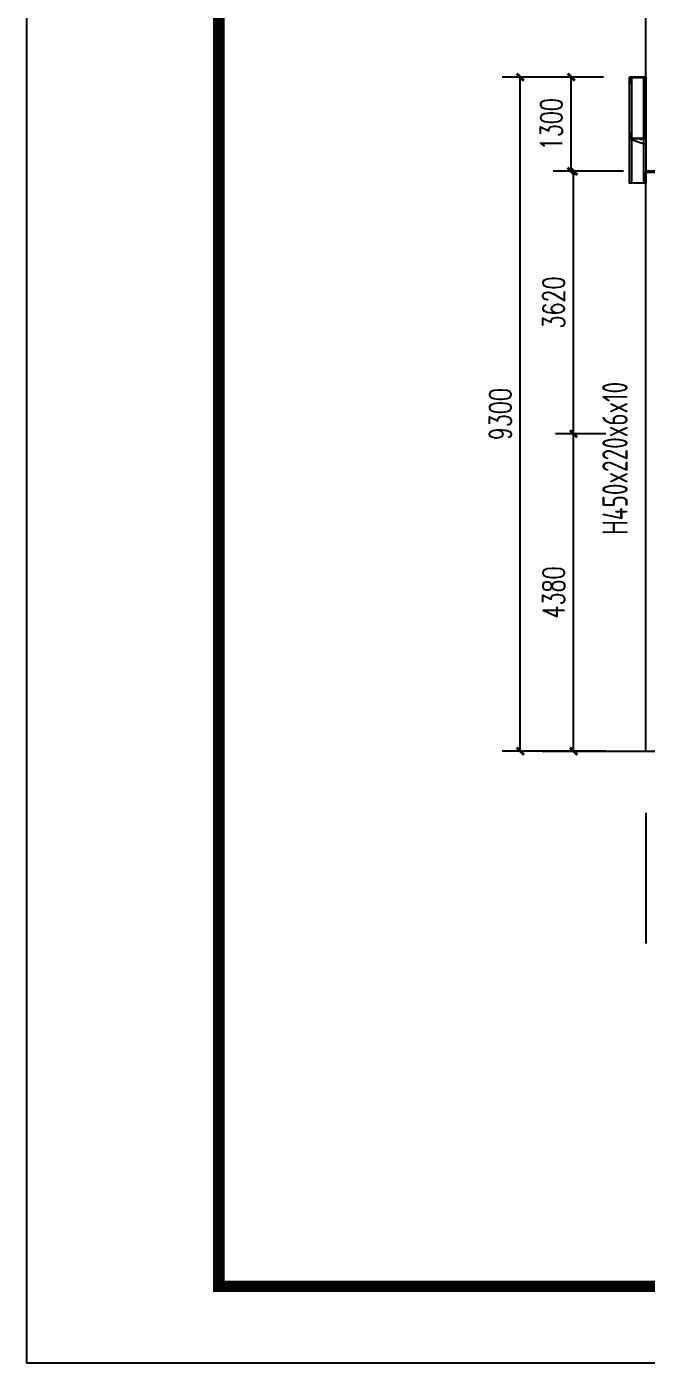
# Model space of a CAD drawing. Extents: x 180850 to 1400258, y 48356 to 327067.
# Drawn here: x 1288808 to 1297360, y 136123 to 154560 of the extents above; entities that cross this region are included whole.
import ezdxf

# ---------------------------------------------------------------- set-up
doc = ezdxf.new("R2010")
doc.units = 0
doc.header["$LTSCALE"] = 1000
for name, color, linetype in [('AXIS', 3, 'Continuous'), ('DOTE', 1, 'Continuous'), ('GZ', 50, 'Continuous'), ('LT', 27, 'Continuous'), ('PUB_TITLE', 4, 'Continuous'), ('TEXT', 7, 'Continuous')]:
    doc.layers.add(name, color=color, linetype=linetype)
doc.styles.add('_TCH_DIM_T3', font='SIMPLEX', dxfattribs={"width": 0.705882, "bigfont": 'GBCBIG'})
doc.styles.add('TSSD_Norm', font='tssdeng.shx', dxfattribs={"bigfont": 'hztxt.shx'})
doc.dimstyles.new('TCH_100_1', dxfattribs={"dimtxt": 297.5, "dimasz": 100, "dimexe": 250, "dimexo": 300, "dimgap": 126.25, "dimtad": 1, "dimdec": 0, "dimzin": 0, "dimdsep": 46, "dimtxsty": '_TCH_DIM_T3', "dimblk": 'ARCHTICK', "dimcen": 0.09, "dimclrd": 126, "dimclre": 126, "dimclrt": 7, "dimazin": 2, "dimtfac": 1, "dimtdec": 0, "dimtix": 1, "dimtmove": 2, "dimatfit": 3, "dimfxl": 1, "dimtolj": 1, "dimtzin": 0, "dimarcsym": 0})

# ---------------------------------------------------------------- blocks, each defined once
blk = doc.blocks.new('_ArchTick')
at = {"color": 0, "linetype": 'ByBlock', "const_width": 0.4}
blk.add_lwpolyline([(-0.5, -0.5), (0.5, 0.5)], dxfattribs=at)
blk = doc.blocks.new('*D2020')
at = {"color": 126, "linetype": 'ByBlock', "lineweight": -2, "transparency": 16777216}
for p, q in [((1297353, 153092), (1297353, 156164)), ((1300953, 153032), (1300953, 156164)), ((1300953, 155914), (1297353, 155914))]:
    blk.add_line(p, q, dxfattribs=at)
at = {"layer": 'Defpoints', "color": 0, "linetype": 'ByBlock', "transparency": 16777216}
for p in [(1297353, 155914), (1297353, 152792), (1300953, 152732)]:
    blk.add_point(p, dxfattribs=at)
at = {"color": 126, "linetype": 'ByBlock', "lineweight": -2, "transparency": 16777216, "xscale": 100, "yscale": 100, "zscale": 100, "rotation": 180}
blk.add_blockref('_ArchTick', (1297353, 155914), dxfattribs=at)
at = {"color": 126, "linetype": 'ByBlock', "lineweight": -2, "transparency": 16777216, "xscale": 100, "yscale": 100, "zscale": 100}
blk.add_blockref('_ArchTick', (1300953, 155914), dxfattribs=at)
at = {"color": 7, "linetype": 'ByBlock', "transparency": 16777216, "insert": (1299153, 156189), "char_height": 297.5, "attachment_point": 5, "style": '_TCH_DIM_T3'}
blk.add_mtext('\\A1;3600', dxfattribs=at)
blk = doc.blocks.new('*D2034')
at = {"color": 126, "linetype": 'ByBlock', "lineweight": -2, "transparency": 16777216}
for p, q in [((1296787, 148946), (1296107, 148946)), ((1296357, 144566), (1296357, 148946)), ((1296781, 144566), (1296107, 144566))]:
    blk.add_line(p, q, dxfattribs=at)
at = {"layer": 'Defpoints', "color": 0, "linetype": 'ByBlock', "transparency": 16777216}
for p in [(1296357, 148946), (1297087, 148946, 0), (1297081, 144566)]:
    blk.add_point(p, dxfattribs=at)
at = {"color": 126, "linetype": 'ByBlock', "lineweight": -2, "transparency": 16777216, "xscale": 100, "yscale": 100, "zscale": 100}
for p, rotation in [((1296357, 148946), 90), ((1296357, 144566), 270)]:
    blk.add_blockref('_ArchTick', p, dxfattribs=dict(at, rotation=rotation))
at = {"color": 7, "linetype": 'ByBlock', "transparency": 16777216, "insert": (1296082, 146756), "char_height": 297.5, "attachment_point": 5, "rotation": 90, "style": '_TCH_DIM_T3'}
blk.add_mtext('\\A1;4380', dxfattribs=at)
blk = doc.blocks.new('*D2035')
at = {"color": 126, "linetype": 'ByBlock', "lineweight": -2, "transparency": 16777216}
for p, q in [((1297043, 152566), (1296107, 152566)), ((1296357, 148946), (1296357, 152566)), ((1296803, 148946), (1296107, 148946))]:
    blk.add_line(p, q, dxfattribs=at)
at = {"layer": 'Defpoints', "color": 0, "linetype": 'ByBlock', "transparency": 16777216}
for p in [(1296357, 152566), (1297343, 152566, -2), (1297103, 148946, 0)]:
    blk.add_point(p, dxfattribs=at)
at = {"color": 126, "linetype": 'ByBlock', "lineweight": -2, "transparency": 16777216, "xscale": 100, "yscale": 100, "zscale": 100}
for p, rotation in [((1296357, 152566), 90), ((1296357, 148946), 270)]:
    blk.add_blockref('_ArchTick', p, dxfattribs=dict(at, rotation=rotation))
at = {"color": 7, "linetype": 'ByBlock', "transparency": 16777216, "insert": (1296082, 150756), "char_height": 297.5, "attachment_point": 5, "rotation": 90, "style": '_TCH_DIM_T3'}
blk.add_mtext('\\A1;3620', dxfattribs=at)
blk = doc.blocks.new('*D2036')
at = {"color": 126, "linetype": 'ByBlock', "lineweight": -2, "transparency": 16777216}
for p, q in [((1296753, 153866), (1296074, 153866)), ((1296324, 152566), (1296324, 153866)), ((1297043, 152566), (1296074, 152566))]:
    blk.add_line(p, q, dxfattribs=at)
at = {"layer": 'Defpoints', "color": 0, "linetype": 'ByBlock', "transparency": 16777216}
for p in [(1296324, 153866), (1297053, 153866), (1297343, 152566, -2)]:
    blk.add_point(p, dxfattribs=at)
at = {"color": 126, "linetype": 'ByBlock', "lineweight": -2, "transparency": 16777216, "xscale": 100, "yscale": 100, "zscale": 100}
for p, rotation in [((1296324, 153866), 90), ((1296324, 152566), 270)]:
    blk.add_blockref('_ArchTick', p, dxfattribs=dict(at, rotation=rotation))
at = {"color": 7, "linetype": 'ByBlock', "transparency": 16777216, "insert": (1296049, 153216), "char_height": 297.5, "attachment_point": 5, "rotation": 90, "style": '_TCH_DIM_T3'}
blk.add_mtext('\\A1;1300', dxfattribs=at)
blk = doc.blocks.new('*D2037')
at = {"color": 126, "linetype": 'ByBlock', "lineweight": -2, "transparency": 16777216}
for p, q in [((1296767, 153866), (1295371, 153866)), ((1295621, 144566), (1295621, 153866)), ((1296803, 144566), (1295371, 144566))]:
    blk.add_line(p, q, dxfattribs=at)
at = {"layer": 'Defpoints', "color": 0, "linetype": 'ByBlock', "transparency": 16777216}
for p in [(1295621, 153866), (1297067, 153866), (1297103, 144566)]:
    blk.add_point(p, dxfattribs=at)
at = {"color": 126, "linetype": 'ByBlock', "lineweight": -2, "transparency": 16777216, "xscale": 100, "yscale": 100, "zscale": 100}
for p, rotation in [((1295621, 153866), 90), ((1295621, 144566), 270)]:
    blk.add_blockref('_ArchTick', p, dxfattribs=dict(at, rotation=rotation))
at = {"color": 7, "linetype": 'ByBlock', "transparency": 16777216, "insert": (1295346, 149216), "char_height": 297.5, "attachment_point": 5, "rotation": 90, "style": '_TCH_DIM_T3'}
blk.add_mtext('\\A1;9300', dxfattribs=at)

msp = doc.modelspace()

# ---------------------------------------------------------------- linework, layer by layer
at = {"layer": 'AXIS'}
msp.add_line((1297352.6, 143716.12, 4.03), (1297352.6, 141911.92, 4.03), dxfattribs=at)
at = {"layer": 'DOTE'}
msp.add_line((1295920.96, 144566.12, 4), (1334374.25, 144566.12, 4), dxfattribs=at)
at = {"layer": 'GZ'}
msp.add_line((1297352.6, 144566.12, 6.09), (1297352.6, 152552.12, 1.91), dxfattribs=at)
at = {"layer": 'GZ', "elevation": 0.03}
msp.add_lwpolyline([(1297352.6, 152552.12), (1297938.6, 152552.12), (1297938.6, 152566.12), (1297352.6, 152566.12)], close=True, dxfattribs=at)
at = {"layer": 'LT'}
for p, q in [((1297127.6, 153851.5, 2.06), (1297127.6, 153799, 2.06)), ((1297130.97, 153802.37, 2.06), (1297130.97, 153848.12, 2.06)), ((1297352.6, 153866.12, 2.06), (1297132.6, 153866.12, 2.06)), ((1297132.6, 153866.12, 2.06), (1297132.6, 153862.75, 2.06)), ((1297132.6, 153862.75, 2.06), (1297352.6, 153862.75, 2.06)), ((1297336.35, 153862.75, 2.06), (1297138.85, 153862.75, 2.06)), ((1297138.85, 153787.75, 2.06), (1297150.1, 153787.75, 2.06)), ((1297142.22, 153859.37, 2.06), (1297332.97, 153859.37, 2.06)), ((1297150.1, 153791.12, 2.06), (1297142.22, 153791.12, 2.06)), ((1297150.1, 153787.75, 2.06), (1297150.1, 153791.12, 2.06)), ((1297325.1, 153791.12, 2.06), (1297325.1, 153787.75, 2.06)), ((1297332.97, 153791.12, 2.06), (1297325.1, 153791.12, 2.06)), ((1297325.1, 153787.75, 2.06), (1297336.35, 153787.75, 2.06)), ((1297344.22, 153848.12, 2.06), (1297344.22, 153802.37, 2.06)), ((1297347.6, 153799, 2.06), (1297347.6, 153851.5, 2.06)), ((1297352.6, 153862.75, 2.06), (1297352.6, 153866.12, 2.06)), ((1297126.37, 153029.09, 2.06), (1297126.37, 153081.59, 2.06)), ((1297129.75, 153078.22, 2.06), (1297129.75, 153032.47, 2.06)), ((1297137.62, 153092.84, 2.06), (1297148.87, 153092.84, 2.06)), ((1297148.87, 153089.47, 2.06), (1297141, 153089.47, 2.06)), ((1297148.87, 153092.84, 2.06), (1297148.87, 153089.47, 2.06)), ((1297179.52, 152995.3, 2.06), (1297179.52, 153033.64, 2.06)), ((1297289.96, 152995.3, 2.06), (1297289.96, 153033.64, 2.06)), ((1297323.87, 153089.47, 2.06), (1297323.87, 153092.84, 2.06)), ((1297323.87, 153092.84, 2.06), (1297335.12, 153092.84, 2.06)), ((1297331.75, 153089.47, 2.06), (1297323.87, 153089.47, 2.06)), ((1297343, 153032.47, 2.06), (1297343, 153078.22, 2.06)), ((1297346.37, 153081.59, 2.06), (1297346.37, 153029.09, 2.06)), ((1297131.37, 153014.47, 2.06), (1297131.37, 153017.84, 2.06)), ((1297131.37, 153017.84, 2.06), (1297351.37, 153017.84, 2.06)), ((1297351.37, 153014.47, 2.06), (1297131.37, 153014.47, 2.06)), ((1297131.37, 153014.47, 2.06), (1297351.37, 152934.84, 2.06)), ((1297335.12, 153017.84, 2.06), (1297137.62, 153017.84, 2.06)), ((1297141, 153021.22, 2.06), (1297331.75, 153021.22, 2.06)), ((1297351.37, 153017.84, 2.06), (1297351.37, 153014.47, 2.06))]:
    msp.add_line(p, q, dxfattribs=at)
at = {"layer": 'LT', "elevation": 4}
for points in [[(1297352.6, 152402.39), (1297128.97, 152402.39), (1297128.97, 153862.75), (1297352.6, 153862.75)], [(1297322.6, 152402.39), (1297158.97, 152402.39), (1297158.96, 153862.75), (1297322.6, 153862.75)]]:
    msp.add_lwpolyline(points, close=True, dxfattribs=at)
at = {"layer": 'LT'}
for centre, start, end in [((1297138.85, 153851.5, 2.06), 90.000036, 180.000036), ((1297138.85, 153799, 2.06), 180.000036, 270.000036), ((1297142.22, 153848.12, 2.06), 90.000036, 180.000036), ((1297142.22, 153802.37, 2.06), 180.000036, 270.000036), ((1297332.97, 153848.12, 2.06), 0.000036, 90.000036), ((1297332.97, 153802.37, 2.06), 270.000036, 0.000036), ((1297336.35, 153851.5, 2.06), 0.000036, 90.000036), ((1297336.35, 153799, 2.06), 270.000036, 0.000036), ((1297137.62, 153081.59, 2.06), 90, 180), ((1297141, 153078.22, 2.06), 90, 180), ((1297141, 153032.47, 2.06), 180, 270), ((1297331.75, 153078.22, 2.06), 0, 90), ((1297331.75, 153032.47, 2.06), 270, 0), ((1297335.12, 153081.59, 2.06), 0, 90), ((1297137.62, 153029.09, 2.06), 180, 270), ((1297335.12, 153029.09, 2.06), 270, 0)]:
    msp.add_arc(centre, 11.25, start, end, dxfattribs=at)
for points in [[(1297191.77, 153021.22, 2.06), (1297167.28, 153021.22, 2.06), (1297191.77, 153014.47, 2.06), (1297167.28, 153014.47, 2.06)], [(1297302.2, 153021.22, 2.06), (1297277.71, 153021.22, 2.06), (1297302.2, 153014.47, 2.06), (1297277.71, 153014.47, 2.06)]]:
    msp.add_solid(points, dxfattribs=at)
at = {"layer": 'PUB_TITLE'}
msp.add_lwpolyline([(1288808.13, 199122.83), (1400258.13, 199122.89), (1400258.13, 136122.96), (1288808.13, 136122.89)], close=True, dxfattribs=at)
at = {"layer": 'PUB_TITLE', "const_width": 159.09}
msp.add_lwpolyline([(1291459.64, 137183.5), (1291459.64, 198062.23), (1399197.52, 198062.29), (1399197.52, 137183.56)], close=True, dxfattribs=at)

# ---------------------------------------------------------------- texts
at = {"layer": 'TEXT', "style": 'TSSD_Norm', "width": 0.7}
msp.add_text('H450x220x6x10', height=350, rotation=90, dxfattribs=at).set_placement((1297103, 147550.88, 7.72))

# ---------------------------------------------------------------- dimensions: what is measured, and where the dimension line sits
at = {"linetype": 'ByBlock'}
for base, p1, p2, angle, picture, middle in [((1297352.6, 155914.29, 4), (1300952.75, 152731.58, 4), (1297352.6, 152792.46, 4), 180, '*D2020', (1299152.67, 156189.29, 4)), ((1295621.14, 153866.12, 3.86), (1297102.6, 144566.12, 3.86), (1297067.05, 153866.12, 3.86), 90, '*D2037', (1295346.14, 149216.12, 3.86)), ((1296323.87, 153866.04, 3.86), (1297342.6, 152566.12, 1.97), (1297053.24, 153866.04, 3.86), 90, '*D2036', (1296048.87, 153216.08, 3.86)), ((1296357.16, 152566.12, 3.86), (1297102.82, 148946.12, 4), (1297342.6, 152566.12, 1.97), 90, '*D2035', (1296082.16, 150756.12, 3.86)), ((1296357.16, 148946.12, 3.86), (1297081.19, 144566.12, 3.86), (1297086.54, 148946.12, 4), 90, '*D2034', (1296082.16, 146756.12, 3.86))]:
    dim = msp.add_linear_dim(base=base, p1=p1, p2=p2, angle=angle, dimstyle='TCH_100_1', dxfattribs=at)
    dim.commit()
    dim.dimension.update_dxf_attribs({"geometry": picture, "text_midpoint": middle})

doc.saveas('drawing.dxf')
